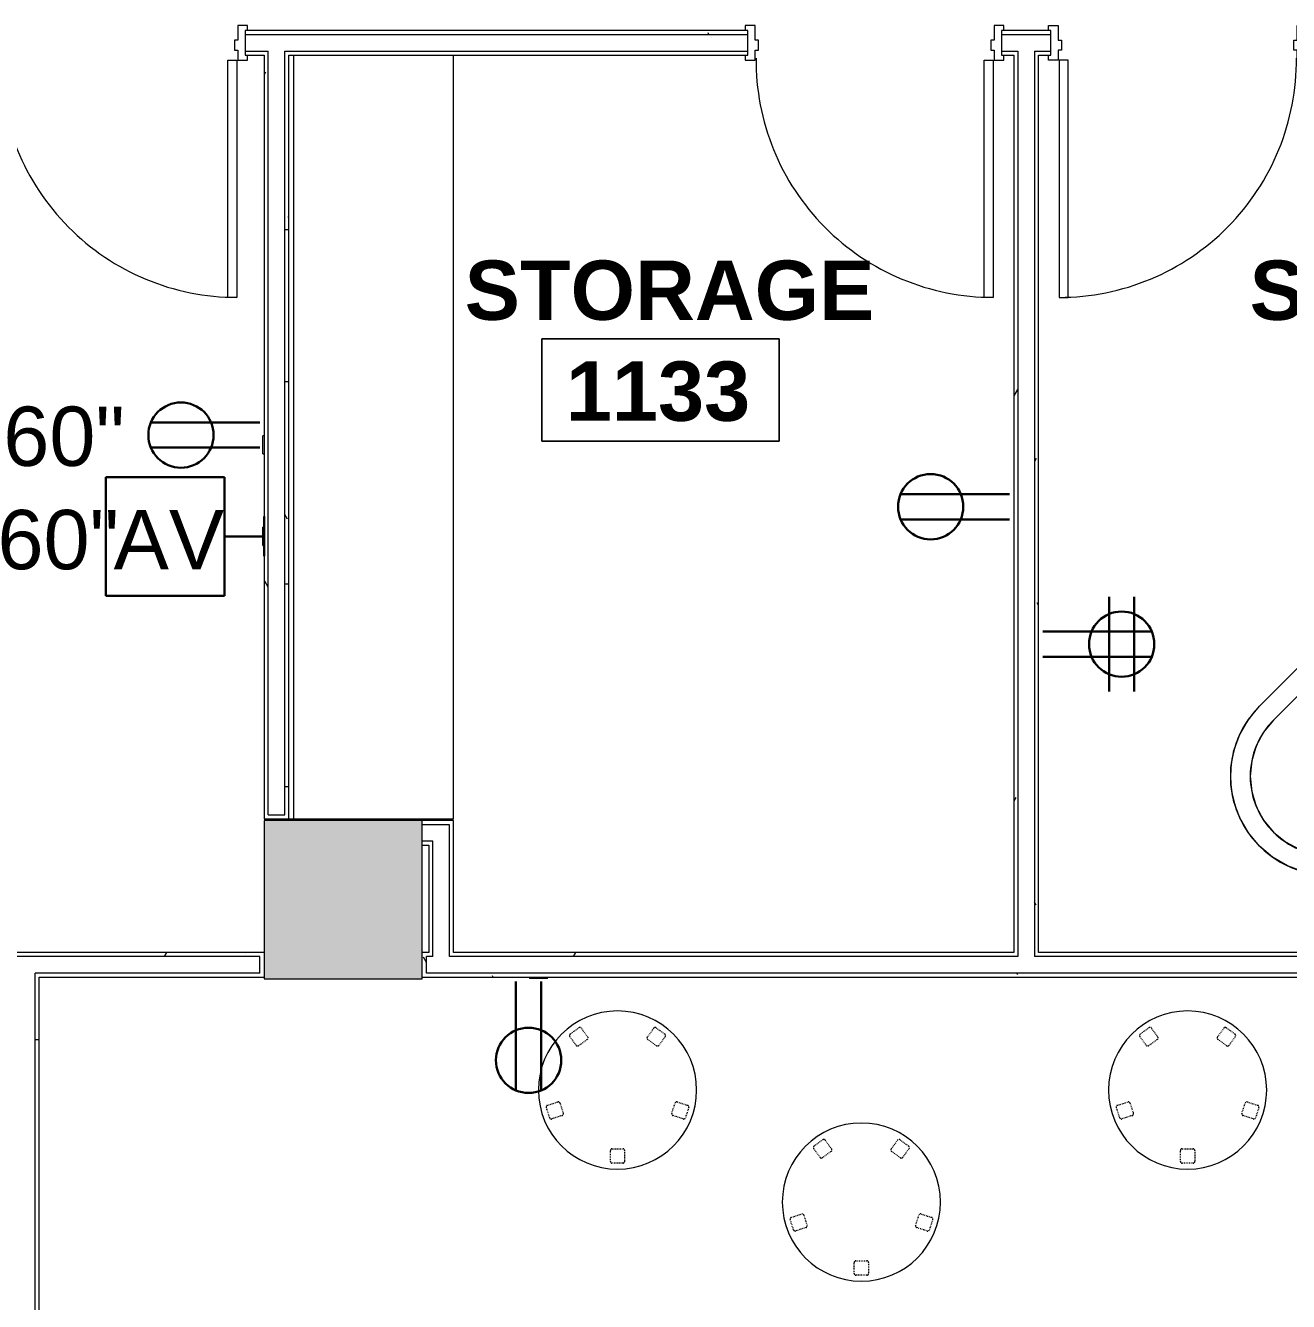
# Model space of a CAD drawing. Header units: inches. Extents: x 6664 to 8129, y 209 to 1287.
# Drawn here: x 7133.8 to 7325.4, y 659.2 to 852.7 of the extents above; entities that cross this region are included whole.
import ezdxf

# ---------------------------------------------------------------- set-up
doc = ezdxf.new("R2010")
doc.units = ezdxf.units.IN
doc.header["$MEASUREMENT"] = 0
doc.linetypes.add('Dash', pattern=[0.25, 0.125, -0.125])
for name, color, linetype, lineweight in [('A-ANNO-NOTE', 131, 'Continuous', 30), ('A-AREA-IDEN', 2, 'Continuous', 9), ('A-DOOR', 31, 'Continuous', 13), ('A-WALL', 113, 'Continuous', 13), ('A-WALL-PATT', 111, 'Continuous', 13), ('E-ELEC-FIXT', 91, 'Continuous', 9), ('I-FURN', 30, 'Continuous', 9), ('I-FURN-HDLN', 30, 'Dash', 9), ('I-WALL', 2, 'Continuous', 9), ('Q-CASE', 31, 'Continuous', 9), ('S-COLS', 52, 'Continuous', 13)]:
    doc.layers.add(name, color=color, linetype=linetype, lineweight=lineweight)
doc.styles.add('Swis721 Lt BT', font='swissl.ttf', dxfattribs={"height": 9})
doc.styles.add('Swis721 Lt BT_B', font='', dxfattribs={"height": 9})
doc.styles.get('Swis721 Lt BT_B').set_extended_font_data('Swis721 Lt BT', bold=True)
pattern_1 = [(0, (0, 0), (30.72, 7.68), [1.267, -21.773, 1.267, -21.773, -122.88]), (0, (0, 0), (30.72, 7.68), [-46.08, 1.267, -44.813, 1.267, -21.773, -53.76]), (0, (0, 0), (30.72, 7.68), [-115.2, 1.267, -14.093, 1.267, -37.133]), (120, (11.52, 3.84), (-22.011075, 22.7643004), [1.267, -21.773, 1.267, -21.773, -122.88]), (120, (11.52, 3.84), (-22.011075, 22.7643004), [-46.08, 1.267, -44.813, 1.267, -21.773, -53.76]), (120, (11.52, 3.84), (-22.011075, 22.7643004), [-115.2, 1.267, -14.093, 1.267, -37.133]), (240, (15.36, 19.2), (-8.708925, -30.4443004), [1.267, -21.773, 1.267, -21.773, -122.88]), (240, (15.36, 19.2), (-8.708925, -30.4443004), [-46.08, 1.267, -44.813, 1.267, -21.773, -53.76]), (240, (15.36, 19.2), (-8.708925, -30.4443004), [-115.2, 1.267, -14.093, 1.267, -37.133])]

# ---------------------------------------------------------------- blocks, each defined once
blk = doc.blocks.new('Door - Single - Solid Door - wood-V16-11th FLOOR POWER _ SIGNAL')
at = {"layer": 'A-DOOR'}
for p, q in [((-14.01, 38.71), (-12.63, 38.71)), ((-14.01, 2.71), (-14.01, 38.71)), ((-12.63, 38.71), (-12.63, 2.71)), ((-12.63, 2.71), (-14.01, 2.71))]:
    blk.add_line(p, q, dxfattribs=at)
at = {"layer": 'A-DOOR', "lineweight": 9}
for p, q in [((-15.63, 2.71), (-15.63, 1.96)), ((-14.13, 2.71), (-15.63, 2.71)), ((-14.13, 1.21), (-14.13, 2.71)), ((23.62, 2.71), (22.12, 2.71)), ((22.12, 2.71), (22.12, 1.21)), ((23.62, 1.96), (23.62, 2.71)), ((-13.63, 1.21), (-14.13, 1.21)), ((-13.63, -0.29), (-13.63, 1.21)), ((22.12, 1.21), (21.62, 1.21)), ((21.62, 1.21), (21.62, -0.29)), ((-15.63, -1.79), (-15.63, -2.54)), ((-14.13, -2.54), (-14.13, -0.29)), ((-14.13, -0.29), (-13.63, -0.29)), ((21.62, -0.29), (22.12, -0.29)), ((22.12, -0.29), (22.12, -2.54)), ((23.62, -2.54), (23.62, -1.79)), ((-15.63, -2.54), (-14.13, -2.54)), ((22.12, -2.54), (23.62, -2.54))]:
    blk.add_line(p, q, dxfattribs=at)
blk.add_arc((-14.01, 2.71), 36, 359.5, 90, dxfattribs=at)
blk = doc.blocks.new('Door - Single - Solid Door - wood-V2-11th FLOOR POWER _ SIGNAL')
at = {"layer": 'A-DOOR', "lineweight": 9}
for p, q in [((-15.63, 2.54), (-14.13, 2.54)), ((-15.63, 1.79), (-15.63, 2.54)), ((-14.13, 2.54), (-14.13, 0.29)), ((22.12, 2.54), (23.62, 2.54)), ((22.12, 0.29), (22.12, 2.54)), ((23.62, 2.54), (23.62, 1.79)), ((-14.13, 0.29), (-13.63, 0.29)), ((-13.63, 0.29), (-13.63, -1.21)), ((21.62, 0.29), (22.12, 0.29)), ((21.62, -1.21), (21.62, 0.29)), ((-14.13, -1.21), (-14.13, -2.71)), ((-13.63, -1.21), (-14.13, -1.21)), ((22.12, -1.21), (21.62, -1.21)), ((22.12, -2.71), (22.12, -1.21)), ((-15.63, -2.71), (-15.63, -1.96)), ((-14.13, -2.71), (-15.63, -2.71)), ((23.62, -2.71), (22.12, -2.71)), ((23.62, -1.96), (23.62, -2.71))]:
    blk.add_line(p, q, dxfattribs=at)
at = {"layer": 'A-DOOR'}
for p, q in [((-12.63, -2.71), (-14.01, -2.71)), ((-14.01, -2.71), (-14.01, -38.71)), ((-12.63, -38.71), (-12.63, -2.71)), ((-14.01, -38.71), (-12.63, -38.71))]:
    blk.add_line(p, q, dxfattribs=at)
at = {"layer": 'A-DOOR', "lineweight": 9}
blk.add_arc((-14.01, -2.71), 36, 270, 0.5, dxfattribs=at)
blk = doc.blocks.new('F-Chairs - Lounge-7418202-11th FLOOR POWER _ SIGNAL')
at = {"layer": 'I-FURN'}
for p, q in [((-15, 27), (-12, 27)), ((-15, 15), (-15, 27)), ((-15, 15), (-15, 27)), ((-15, 27), (-12, 27)), ((-15, 15), (-15, 27)), ((-15, 27), (-12, 27)), ((-12, 27), (-12, 15)), ((-12, 27), (12, 27)), ((-12, 27), (12, 27)), ((-12, 27), (12, 27)), ((12, 27), (-12, 27)), ((-12, 25), (-12, 27)), ((-12, 27), (-12, 26)), ((-12, 27), (-12, 15)), ((-12, 27), (-12, 15)), ((12, 26), (-12, 26)), ((-12, 26), (-12, 25)), ((-12, 26), (12, 26)), ((12, 27), (15, 27)), ((12, 15), (12, 27)), ((12, 27), (15, 27)), ((12, 27), (15, 27)), ((12, 26), (12, 27)), ((12, 27), (12, 25)), ((12, 15), (12, 27)), ((12, 15), (12, 27)), ((12, 25), (12, 26)), ((15, 27), (15, 15)), ((15, 27), (15, 15)), ((15, 27), (15, 15)), ((12, 25), (-12, 25))]:
    blk.add_line(p, q, dxfattribs=at)
at = {"layer": 'I-FURN', "flags": 128}
for points in [[(15, 15), (14.77, 12.4), (14.1, 9.87), (12.99, 7.5), (11.49, 5.36), (9.64, 3.51), (7.5, 2.01), (5.13, 0.9), (2.6, 0.23), (0, 0), (-2.6, 0.23), (-5.13, 0.9), (-7.5, 2.01), (-9.64, 3.51), (-11.49, 5.36), (-12.99, 7.5), (-14.1, 9.87), (-14.77, 12.4), (-15, 15)], [(-12, 15), (-11.77, 12.66), (-11.09, 10.41), (-9.98, 8.33), (-8.49, 6.51), (-6.67, 5.02), (-4.59, 3.91), (-2.34, 3.23), (0, 3), (2.34, 3.23), (4.59, 3.91), (6.67, 5.02), (8.49, 6.51), (9.98, 8.33), (11.09, 10.41), (11.77, 12.66), (12, 15)]]:
    blk.add_lwpolyline(points, dxfattribs=at)
at = {"layer": 'I-FURN'}
for radius, start, end in [(15, 180, 0), (15, 180, 340), (12, 180, 360), (12, 180, 202.5), (12, 337.5, 360), (15, 340, 0), (12, 202.5, 247.5), (12, 315, 337.5), (12, 303.75, 315), (12, 247.5, 281.25), (12, 281.25, 303.75)]:
    blk.add_arc((0, 15), radius, start, end, dxfattribs=at)
blk = doc.blocks.new('C-Counter Top - ADJ HEIGHT-8471424-11th FLOOR POWER _ SIGNAL')
at = {"layer": 'Q-CASE'}
for p, q in [((-47.26, 0), (-47.26, -0.75)), ((-47.26, -0.75), (-47.26, -25)), ((-47.26, -0.75), (68.61, -0.75)), ((-47.26, -25), (68.61, -25))]:
    blk.add_line(p, q, dxfattribs=at)
blk = doc.blocks.new('Door - Single - Solid Door - wood-8469187-11th FLOOR POWER _ SIGNAL')
at = {"layer": 'A-DOOR'}
for p, q in [((-14.01, 38.71), (-12.63, 38.71)), ((-14.01, 2.71), (-14.01, 38.71)), ((-12.63, 38.71), (-12.63, 2.71)), ((-12.63, 2.71), (-14.01, 2.71))]:
    blk.add_line(p, q, dxfattribs=at)
at = {"layer": 'A-DOOR', "lineweight": 9}
for p, q in [((-15.63, 2.71), (-15.63, 1.96)), ((-14.13, 2.71), (-15.63, 2.71)), ((-14.13, 1.21), (-14.13, 2.71)), ((23.62, 2.71), (22.12, 2.71)), ((22.12, 2.71), (22.12, 1.21)), ((23.24, 0.59), (23.24, 1.96)), ((23.24, 1.96), (23.62, 1.96)), ((23.62, 1.96), (23.62, 2.71)), ((-13.63, 1.21), (-14.13, 1.21)), ((-13.63, -0.29), (-13.63, 1.21)), ((22.12, 1.21), (21.62, 1.21)), ((21.62, 1.21), (21.62, -0.29)), ((-15.63, -1.79), (-15.63, -2.54)), ((-14.13, -2.54), (-14.13, -0.29)), ((-14.13, -0.29), (-13.63, -0.29)), ((21.62, -0.29), (22.12, -0.29)), ((22.12, -0.29), (22.12, -2.54)), ((23.24, -1.79), (23.24, -0.41)), ((23.62, -1.79), (23.24, -1.79)), ((23.62, -2.54), (23.62, -1.79)), ((-15.63, -2.54), (-14.13, -2.54)), ((22.12, -2.54), (23.62, -2.54))]:
    blk.add_line(p, q, dxfattribs=at)
blk.add_arc((-14.01, 2.71), 36, 359.5, 90, dxfattribs=at)
blk = doc.blocks.new('Concrete-Rectangular-Column - 24 x 24-7727722-11th FLOOR POWER _ SIGNAL')
at = {"layer": 'S-COLS', "lineweight": 9}
blk.add_hatch(color=7, dxfattribs=at).paths.add_polyline_path([(12, -12), (12, 12), (-12, 12), (-12, -12)], flags=0)
at = {"layer": 'S-COLS', "color": 8, "lineweight": 20}
for p, q in [((12, 12), (-12, 12)), ((-12, 12), (-12, -12)), ((12, -12), (12, 12)), ((-12, -12), (12, -12))]:
    blk.add_line(p, q, dxfattribs=at)
blk = doc.blocks.new('PS - Power Device _Wall Base_ - Duplex _ 60-8519154-11th FLOOR POWER _ SIGNAL')
at = {"layer": 'E-ELEC-FIXT'}
for p, q in [((7420.52, 335.73), (7420.33, 335.73)), ((7420.52, 335.73), (7420.52, 332.98)), ((7420.33, 332.98), (7420.52, 332.98))]:
    blk.add_line(p, q, dxfattribs=at)
blk = doc.blocks.new('PS - Power Device _Wall Base_ - Duplex-4862727-11th FLOOR POWER _ SIGNAL')
at = {"layer": 'E-ELEC-FIXT'}
for p, q in [((6812.58, 631.16), (6812.58, 630.97)), ((6815.33, 630.97), (6815.33, 631.16)), ((6815.33, 630.97), (6812.58, 630.97))]:
    blk.add_line(p, q, dxfattribs=at)
blk = doc.blocks.new('Seating-Collaborative_Ottoman-Teknion-NCOR-R2015 - Med_ 24_ Dia__ Teknion dna 16_ h_ Single Upholstery-8298136-11th FLOOR POWER _ SIGNAL')
at = {"layer": 'I-FURN'}
for start, end in [(90, 270), (270, 90)]:
    blk.add_arc((0, 0), 12, start, end, dxfattribs=at)
at = {"layer": 'I-FURN-HDLN'}
for p, q in [((-7.25, 8.14), (-6.26, 6.77)), ((-5.83, 9.47), (-7.2, 8.47)), ((-4.5, 8.04), (-5.5, 9.41)), ((5.5, 9.41), (4.5, 8.04)), ((7.2, 8.47), (5.83, 9.46)), ((6.26, 6.77), (7.25, 8.14)), ((-5.93, 6.72), (-4.57, 7.7)), ((4.56, 7.71), (5.92, 6.73)), ((-10.66, -2.33), (-9.05, -1.8)), ((9.05, -1.8), (10.66, -2.33)), ((-10.29, -4.23), (-10.81, -2.62)), ((-8.39, -3.86), (-9.99, -4.38)), ((-8.75, -1.95), (-8.23, -3.56)), ((8.22, -3.56), (8.75, -1.95)), ((9.98, -4.38), (8.38, -3.86)), ((10.81, -2.63), (10.29, -4.24)), ((-1.08, -10.85), (-1.08, -9.15)), ((-0.85, -8.92), (0.85, -8.92)), ((1.08, -9.15), (1.08, -10.85)), ((0.84, -11.08), (-0.85, -11.08))]:
    blk.add_line(p, q, dxfattribs=at)
for centre, radius, start, end in [((-7.06, 8.28), 0.236, 126, 216), ((-5.69, 9.28), 0.236, 35.9402, 126.0038), ((-4.69, 7.9), 0.235, 302.2315, 36.0289), ((4.7, 7.9), 0.236, 144, 233.9957), ((5.69, 9.27), 0.236, 54, 144), ((7.06, 8.28), 0.236, 324, 54), ((-6.07, 6.91), 0.236, 215.9917, 305.9926), ((6.07, 6.91), 0.235, 230.2308, 324), ((-8.97, -2.03), 0.236, 17.9486, 108.0043), ((8.97, -2.03), 0.236, 72.0043, 162.0043), ((-10.59, -2.55), 0.236, 108.0043, 198.0043), ((-8.45, -3.64), 0.235, 284.306, 18.0331), ((8.45, -3.64), 0.236, 162.0043, 252), ((10.59, -2.55), 0.236, 341.9486, 72.0043), ((-10.06, -4.16), 0.236, 198.0043, 288.527), ((10.06, -4.17), 0.235, 248.306, 342.0331), ((-0.85, -9.15), 0.236, 90, 180), ((0.85, -9.15), 0.236, 0, 90), ((-0.85, -10.85), 0.236, 180, 270.4506), ((0.85, -10.85), 0.235, 266.3018, 0)]:
    blk.add_arc(centre, radius, start, end, dxfattribs=at)
blk = doc.blocks.new('PS - Junction Box _Wall Base_1 - AV Box 2-V131-11th FLOOR POWER _ SIGNAL')
at = {"layer": 'E-ELEC-FIXT'}
for p, q in [((7124.46, 1225.27), (7124.28, 1225.22)), ((7124.46, 1225.27), (7125.32, 1222.66)), ((7125.14, 1222.6), (7125.32, 1222.66))]:
    blk.add_line(p, q, dxfattribs=at)
blk = doc.blocks.new('Room Tag - Room Name and Number-3379422-11th FLOOR POWER _ SIGNAL')
at = {"layer": 'A-AREA-IDEN'}
for p, q in [((-0.1881, -0.1636), (-0.1881, -0.0018)), ((-0.1881, -0.0018), (0.1869, -0.0018)), ((0.1869, -0.0018), (-0.1881, -0.0018)), ((-0.1881, -0.0018), (-0.1881, -0.1636)), ((0.1869, -0.0018), (0.1869, -0.1636)), ((0.1869, -0.1636), (0.1869, -0.0018)), ((0.1869, -0.1636), (-0.1881, -0.1636)), ((-0.1881, -0.1636), (0.1869, -0.1636))]:
    blk.add_line(p, q, dxfattribs=at)

msp = doc.modelspace()

# ---------------------------------------------------------------- hatches: boundary and pattern name
at = {"layer": 'A-WALL-PATT', "lineweight": 9}
h = msp.add_hatch(dxfattribs=at)
h.set_pattern_fill('FP_1', color=256, style=0, pattern_type=2)
h.set_pattern_definition(pattern_1)
h.paths.add_polyline_path([(7489.61, 848.86), (7490.24, 848.87), (7490.24, 851.98), (7327.86, 851.98), (7327.86, 851.36), (7489.61, 851.36)], flags=0)
h.paths.add_polyline_path([(7283.74, 851.36), (7289.36, 851.36), (7289.36, 851.98), (7281.86, 851.98), (7281.86, 851.36)], flags=0)
h.paths.add_polyline_path([(7173.74, 851.36), (7243.36, 851.36), (7243.36, 851.98), (7167.11, 851.98), (7167.11, 851.36), (7173.11, 851.36)], flags=0)
h.paths.add_polyline_path([(7050.61, 851.36), (7080.61, 851.36), (7080.61, 851.98), (7023.11, 851.98), (7023.11, 851.36)], flags=0)
h.paths.add_polyline_path([(6930.61, 851.36), (6936.61, 851.36), (6936.61, 851.98), (6929.99, 851.98), (6929.99, 851.36)], flags=0)
h = msp.add_hatch(dxfattribs=at)
h.set_pattern_fill('FP_1', color=256, style=0, pattern_type=2)
h.set_pattern_definition(pattern_1)
h.paths.add_polyline_path([(7458.84, 848.23), (7490.24, 848.23), (7490.24, 848.86), (7433.36, 848.86), (7433.36, 848.23), (7458.65, 848.23)], flags=0)
h.paths.add_polyline_path([(7327.86, 848.23), (7430.86, 848.23), (7430.86, 848.86), (7327.86, 848.86)], flags=0)
h.paths.add_polyline_path([(7283.74, 848.23), (7284.36, 848.23), (7284.36, 848.86), (7281.86, 848.86), (7281.86, 848.23)], flags=0)
h.paths.add_polyline_path([(7287.49, 848.23), (7289.36, 848.23), (7289.36, 848.86), (7286.86, 848.86), (7286.86, 848.23)], flags=0)
h.paths.add_polyline_path([(7174.49, 848.23), (7243.36, 848.23), (7243.36, 848.86), (7173.11, 848.86), (7173.11, 848.23), (7173.74, 848.23)], flags=0)
h.paths.add_polyline_path([(7169.99, 848.23), (7170.61, 848.23), (7170.61, 848.86), (7167.11, 848.86), (7167.11, 848.23)], flags=0)
h.paths.add_polyline_path([(7053.74, 848.23), (7080.61, 848.23), (7080.61, 848.86), (7053.11, 848.86), (7053.11, 848.23)], flags=0)
h.paths.add_polyline_path([(7023.11, 848.23), (7050.61, 848.23), (7050.61, 848.86), (7023.11, 848.86)], flags=0)
h.paths.add_polyline_path([(6933.11, 848.23), (6936.61, 848.23), (6936.61, 848.86), (6933.11, 848.86)], flags=0)
h = msp.add_hatch(dxfattribs=at)
h.set_pattern_fill('FP_1', color=256, style=0, pattern_type=2)
h.set_pattern_definition(pattern_1)
h.paths.add_polyline_path([(7170.61, 732.36), (7173.11, 732.36), (7173.11, 732.98), (7170.61, 732.98), (7170.61, 848.23), (7169.99, 848.23), (7169.99, 732.36)], flags=0)
h = msp.add_hatch(dxfattribs=at)
h.set_pattern_fill('FP_1', color=256, style=0, pattern_type=2)
h.set_pattern_definition(pattern_1)
h.paths.add_polyline_path([(7173.74, 732.36), (7173.74, 848.23), (7173.11, 848.23), (7173.11, 732.36)], flags=0)
h = msp.add_hatch(dxfattribs=at)
h.set_pattern_fill('FP_1', color=256, style=0, pattern_type=2)
h.set_pattern_definition(pattern_1)
h.paths.add_polyline_path([(7284.36, 712.11), (7284.36, 848.23), (7283.74, 848.23), (7283.74, 712.11)], flags=0)
h = msp.add_hatch(dxfattribs=at)
h.set_pattern_fill('FP_1', color=256, style=0, pattern_type=2)
h.set_pattern_definition(pattern_1)
h.paths.add_polyline_path([(7286.86, 712.11), (7287.49, 712.11), (7287.49, 848.23), (7286.86, 848.23), (7286.86, 765.5)], flags=0)
h = msp.add_hatch(dxfattribs=at)
h.set_pattern_fill('FP_1', color=256, style=0, pattern_type=2)
h.set_pattern_definition(pattern_1)
h.paths.add_polyline_path([(7169.99, 711.48), (7169.99, 712.11), (7053.11, 712.11), (7053.11, 711.48), (7169.36, 711.48)], flags=0)
h.paths.add_polyline_path([(7025.86, 711.48), (7050.61, 711.48), (7050.61, 712.11), (6953.99, 712.11), (6953.99, 711.48), (7006.33, 711.48)], flags=0)
h = msp.add_hatch(dxfattribs=at)
h.set_pattern_fill('FP_1', color=256, style=0, pattern_type=2)
h.set_pattern_definition(pattern_1)
h.paths.add_polyline_path([(7169.99, 708.36), (7169.99, 711.48), (7169.36, 711.48), (7169.36, 708.98), (7135.24, 708.98), (7135.24, 708.36), (7169.36, 708.36)], flags=0)
h.paths.add_polyline_path([(7132.11, 708.36), (7132.74, 708.36), (7132.74, 708.98), (7006.33, 708.98), (7006.33, 708.36), (7123.58, 708.36)], flags=0)
h.paths.add_polyline_path([(7003.83, 708.36), (7003.83, 708.98), (6954.61, 708.98), (6954.61, 711.48), (6953.99, 711.48), (6953.99, 708.36), (7003.2, 708.36)], flags=0)
h = msp.add_hatch(dxfattribs=at)
h.set_pattern_fill('FP_1', color=256, style=0, pattern_type=2)
h.set_pattern_definition(pattern_1)
h.paths.add_polyline_path([(7409.36, 711.48), (7409.99, 711.48), (7409.99, 712.11), (7286.86, 712.11), (7286.86, 711.48), (7368.63, 711.48)], flags=0)
h.paths.add_polyline_path([(7194.61, 711.48), (7195.61, 711.48), (7195.61, 712.11), (7193.99, 712.11), (7193.99, 711.48)], flags=0)
h.paths.add_polyline_path([(7198.11, 711.48), (7284.36, 711.48), (7284.36, 712.11), (7198.11, 712.11)], flags=0)
h = msp.add_hatch(dxfattribs=at)
h.set_pattern_fill('FP_1', color=256, style=0, pattern_type=2)
h.set_pattern_definition(pattern_1)
h.paths.add_polyline_path([(7371.11, 708.36), (7409.99, 708.36), (7409.99, 711.48), (7409.36, 711.48), (7409.36, 708.98), (7194.61, 708.98), (7194.61, 711.48), (7193.99, 711.48), (7193.99, 708.36), (7368.63, 708.36)], flags=0)
h = msp.add_hatch(dxfattribs=at)
h.set_pattern_fill('FP_1', color=256, style=0, pattern_type=2)
h.set_pattern_definition(pattern_1)
h.paths.add_polyline_path([(7135.86, 465.36), (7135.86, 708.36), (7135.24, 708.36), (7135.24, 465.36)], flags=0)

# ---------------------------------------------------------------- linework, layer by layer
at = {"layer": 'A-ANNO-NOTE'}
for p, q in [((7169.34, 792.52), (7152.81, 792.52)), ((7169.34, 788.69), (7152.81, 788.69)), ((7169.34, 788.69), (7152.81, 788.69)), ((7163.99, 784.23), (7145.99, 784.23)), ((7145.99, 784.23), (7145.99, 766.23)), ((7163.99, 766.23), (7163.99, 784.23)), ((7283.09, 781.64), (7266.56, 781.64)), ((7169.99, 778.23), (7169.99, 772.23)), ((7283.09, 777.81), (7266.56, 777.81)), ((7283.09, 777.81), (7266.56, 777.81)), ((7169.99, 775.23), (7163.99, 775.23)), ((7145.99, 766.23), (7163.99, 766.23)), ((7298.19, 766.05), (7298.19, 751.7)), ((7302.02, 766.05), (7302.02, 751.7)), ((7288.14, 760.79), (7304.67, 760.79)), ((7288.14, 756.96), (7304.67, 756.96)), ((7208.2, 707.71), (7208.2, 691.18)), ((7212.03, 707.71), (7212.03, 691.18)), ((7212.03, 707.71), (7212.03, 691.18))]:
    msp.add_line(p, q, dxfattribs=at)
for centre in [(7157.37, 790.6), (7271.12, 779.73), (7300.1, 758.88), (7210.12, 695.74)]:
    msp.add_circle(centre, 4.95, dxfattribs=at)
at = {"layer": 'A-WALL'}
for p, q in [((7167.11, 851.36), (7243.36, 851.36)), ((7281.86, 851.36), (7289.36, 851.36)), ((7167.11, 848.86), (7170.61, 848.86)), ((7170.61, 732.98), (7170.61, 848.86)), ((7173.11, 732.98), (7173.11, 848.86)), ((7173.11, 848.86), (7243.36, 848.86)), ((7281.86, 848.86), (7284.36, 848.86)), ((7284.36, 848.86), (7284.36, 711.48)), ((7286.86, 848.86), (7289.36, 848.86)), ((7286.86, 848.86), (7286.86, 711.48)), ((7170.61, 732.98), (7173.11, 732.98)), ((7198.11, 731.48), (7193.99, 731.48)), ((7198.11, 711.48), (7198.11, 731.48)), ((7195.61, 728.98), (7193.99, 728.98)), ((7195.61, 711.48), (7195.61, 728.98)), ((7169.36, 711.48), (7053.11, 711.48)), ((7169.36, 708.98), (7169.36, 711.48)), ((7194.61, 708.98), (7194.61, 711.48)), ((7195.61, 711.48), (7194.61, 711.48)), ((7284.36, 711.48), (7198.11, 711.48)), ((7409.36, 711.48), (7286.86, 711.48)), ((7169.36, 708.98), (7135.24, 708.98)), ((7135.24, 465.98), (7135.24, 708.98)), ((7409.36, 708.98), (7194.61, 708.98))]:
    msp.add_line(p, q, dxfattribs=at)
at = {"layer": 'I-WALL', "lineweight": 13}
for p, q in [((7243.36, 851.98), (7167.11, 851.98)), ((7167.11, 851.98), (7167.11, 848.23)), ((7243.36, 848.23), (7243.36, 851.98)), ((7289.36, 851.98), (7281.86, 851.98)), ((7281.86, 851.98), (7281.86, 848.23)), ((7289.36, 848.23), (7289.36, 851.98)), ((7167.11, 848.23), (7169.99, 848.23)), ((7169.99, 848.23), (7169.99, 732.36)), ((7173.74, 732.36), (7173.74, 848.23)), ((7173.74, 848.23), (7243.36, 848.23)), ((7281.86, 848.23), (7283.74, 848.23)), ((7283.74, 848.23), (7283.74, 712.11)), ((7287.49, 712.11), (7287.49, 848.23)), ((7287.49, 848.23), (7289.36, 848.23)), ((7169.99, 732.36), (7173.74, 732.36)), ((7198.74, 732.11), (7193.99, 732.11)), ((7198.74, 712.11), (7198.74, 732.11)), ((7193.99, 728.36), (7194.99, 728.36)), ((7194.99, 728.36), (7194.99, 712.11)), ((7169.99, 712.11), (7053.74, 712.11)), ((7194.99, 712.11), (7193.99, 712.11)), ((7283.74, 712.11), (7198.74, 712.11)), ((7409.99, 712.11), (7287.49, 712.11)), ((7135.86, 708.36), (7169.99, 708.36)), ((7135.86, 465.36), (7135.86, 708.36)), ((7193.99, 708.36), (7409.99, 708.36))]:
    msp.add_line(p, q, dxfattribs=at)

# ---------------------------------------------------------------- block references
at = {"layer": 'A-AREA-IDEN', "xscale": 95.99999999999994, "yscale": 95.99999999999994, "zscale": 95.99999999999994}
msp.add_blockref('Room Tag - Room Name and Number-3379422-11th FLOOR POWER _ SIGNAL', (7230.18, 805.37), dxfattribs=at)
at = {"layer": 'A-DOOR', "rotation": 180}
for name, p in [('Door - Single - Solid Door - wood-8469187-11th FLOOR POWER _ SIGNAL', (7151.86, 850.2)), ('Door - Single - Solid Door - wood-V16-11th FLOOR POWER _ SIGNAL', (7266.61, 850.2))]:
    msp.add_blockref(name, p, dxfattribs=at)
at = {"layer": 'A-DOOR'}
msp.add_blockref('Door - Single - Solid Door - wood-V2-11th FLOOR POWER _ SIGNAL', (7304.62, 850.2), dxfattribs=at)
at = {"layer": 'E-ELEC-FIXT'}
for name, p, rotation in [('PS - Power Device _Wall Base_ - Duplex _ 60-8519154-11th FLOOR POWER _ SIGNAL', (14590.32, 1123.47), 180), ('PS - Junction Box _Wall Base_1 - AV Box 2-V131-11th FLOOR POWER _ SIGNAL', (14321.33, -282), 161.8430835100816)]:
    msp.add_blockref(name, p, dxfattribs=dict(at, rotation=rotation))
msp.add_blockref('PS - Power Device _Wall Base_ - Duplex-4862727-11th FLOOR POWER _ SIGNAL', (397.65, 77.2), dxfattribs=at)
at = {"layer": 'I-FURN', "rotation": 314.9999999999998}
msp.add_blockref('F-Chairs - Lounge-7418202-11th FLOOR POWER _ SIGNAL', (7321, 728.24), dxfattribs=at)
at = {"layer": 'I-FURN'}
for p in [(7223.61, 691.23), (7310.11, 691.23), (7260.61, 674.23)]:
    msp.add_blockref('Seating-Collaborative_Ottoman-Teknion-NCOR-R2015 - Med_ 24_ Dia__ Teknion dna 16_ h_ Single Upholstery-8298136-11th FLOOR POWER _ SIGNAL', p, dxfattribs=at)
at = {"layer": 'Q-CASE', "rotation": 89.99999999999984}
msp.add_blockref('C-Counter Top - ADJ HEIGHT-8471424-11th FLOOR POWER _ SIGNAL', (7173.74, 779.62), dxfattribs=at)
at = {"layer": 'S-COLS', "lineweight": 9}
msp.add_blockref('Concrete-Rectangular-Column - 24 x 24-7727722-11th FLOOR POWER _ SIGNAL', (7181.99, 720.11), dxfattribs=at)

# ---------------------------------------------------------------- texts
at = {"layer": 'A-ANNO-NOTE', "lineweight": 9, "char_height": 9, "attachment_point": 1, "style": 'Swis721 Lt BT'}
for s, insert, width in [('60"', (7130.41, 794.92), 20.604), ('60"', (7129.53, 779.24), 20.604), ('AV', (7147.15, 779.24), 18.18)]:
    msp.add_mtext(s, dxfattribs=dict(at, insert=insert, width=width))
at = {"layer": 'A-AREA-IDEN', "char_height": 9, "attachment_point": 1, "style": 'Swis721 Lt BT_B'}
for s, insert, width in [('STORAGE', (7200.42, 817.08), 71.811), ('STUDIO / WELL.', (7319.52, 817.08), 115.443), ('1133', (7215.77, 801.77), 33.936)]:
    msp.add_mtext(s, dxfattribs=dict(at, insert=insert, width=width))

doc.saveas('drawing.dxf')
